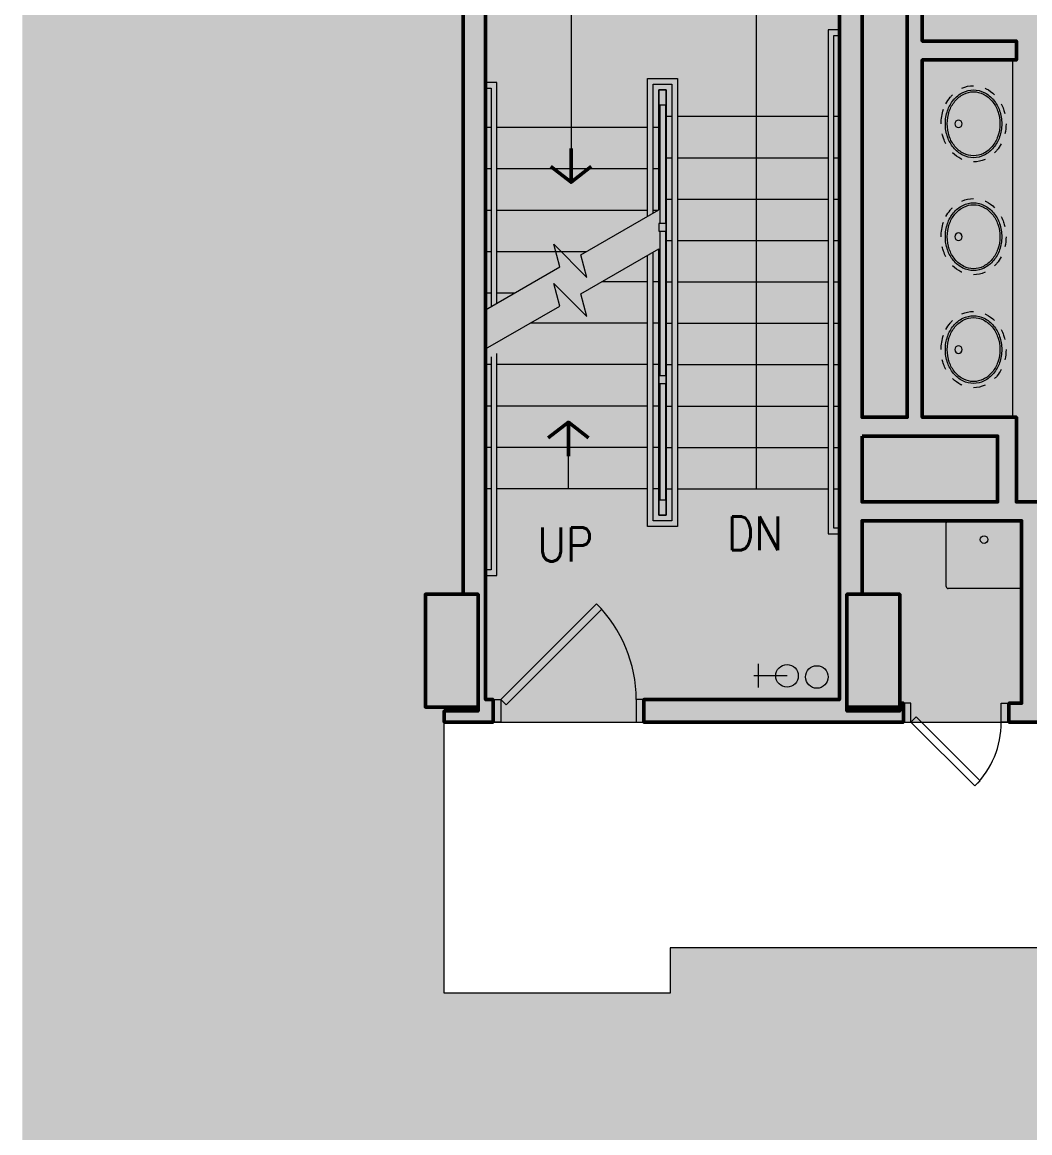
# Model space of a CAD drawing. Header units: inches. Extents: x 416 to 2283, y -56 to 1824.
# Drawn here: x 415.8 to 683.4, y 484.8 to 780 of the extents above; entities that cross this region are included whole.
import ezdxf

# ---------------------------------------------------------------- set-up
doc = ezdxf.new("R2010")
doc.units = ezdxf.units.IN
doc.header["$MEASUREMENT"] = 0
for name, color, linetype, lineweight in [('A-DETL-GENF', 92, 'Continuous', 9), ('A-DETL-THIN', 151, 'Continuous', 9), ('Orbis - Background_dwg', 8, 'Continuous', 9), ('Orbis_AR$0$A-Wall-Exst', 7, 'Continuous', 9), ('Orbis_AR$0$TI_Grid_E957150$0$S-11-COLS-CONC', 50, 'Continuous', 50), ('Orbis_AR$0$TI_Grid_E957150$0$S-14-COLS-CONC', 50, 'Continuous', 50), ('Orbis_AR$0$TI_Grid_E957150$0$S-P1-COLS-CONC', 50, 'Continuous', 50), ('Orbis_AR$0$TI_Grid_E957150$0$S-P4-COLS-CONC', 50, 'Continuous', 50), ('Orbis_BB$0$A-Door-Exst', 7, 'Continuous', 9), ('Orbis_BB$0$A-Wall-Exst', 7, 'Continuous', 9), ('Orbis_BB$0$TI_ARCH-02_E957150$0$A-Anno-Note', 10, 'Continuous', 20), ('Orbis_BB$0$TI_ARCH-02_E957150$0$A-Anno-Symb', 7, 'Continuous', 9), ('Orbis_BB$0$TI_ARCH-02_E957150$0$A-Flor-Case', 250, 'Continuous', 13), ('Orbis_BB$0$TI_ARCH-02_E957150$0$A-Flor-Fixt', 250, 'Continuous', 13), ('Orbis_BB$0$TI_ARCH-02_E957150$0$A-Flor-Hral', 250, 'Continuous', 13), ('Orbis_BB$0$TI_ARCH-02_E957150$0$A-Flor-Strs', 250, 'Continuous', 13), ('Orbis_BB$0$TI_ARCH-02_E957150$0$A-Sprinkler_Riser', 7, 'Continuous', 9), ('Orbis_BB$0$TI_Grid_E957150$0$S-02-COLS-CONC', 50, 'Continuous', 50), ('Orbis_BB$0$TI_Grid_E957150$0$S-04-COLS-CONC', 50, 'Continuous', 50), ('Orbis_BB$0$TI_Grid_E957150$0$S-05-COLS-CONC', 50, 'Continuous', 50), ('Orbis_BB$0$TI_Grid_E957150$0$S-06-COLS-CONC', 50, 'Continuous', 50), ('Orbis_BB$0$TI_Grid_E957150$0$S-07-COLS-CONC', 50, 'Continuous', 50), ('Orbis_BB$0$TI_Grid_E957150$0$S-08-COLS-CONC', 50, 'Continuous', 50), ('Orbis_BB$0$TI_Grid_E957150$0$S-09-COLS-CONC', 50, 'Continuous', 50), ('Orbis_BB$0$TI_Grid_E957150$0$S-11-COLS-CONC', 50, 'Continuous', 50), ('Orbis_BB$0$TI_Grid_E957150$0$S-12-COLS-CONC', 50, 'Continuous', 50), ('Orbis_BB$0$TI_Grid_E957150$0$S-12-COLS-CONC-PATT', 10, 'Continuous', 20), ('Orbis_BB$0$TI_Grid_E957150$0$S-13-COLS-CONC', 50, 'Continuous', 50), ('Orbis_BB$0$TI_Grid_E957150$0$S-14-COLS-CONC', 50, 'Continuous', 50), ('Orbis_BB$0$TI_Grid_E957150$0$S-14-COLS-CONC-PATT', 10, 'Continuous', 20), ('Orbis_BB$0$TI_Grid_E957150$0$S-P1-COLS-CONC', 50, 'Continuous', 50), ('Orbis_BB$0$TI_Grid_E957150$0$S-P4-COLS-CONC', 50, 'Continuous', 50)]:
    doc.layers.add(name, color=color, linetype=linetype, lineweight=lineweight)
doc.styles.add('romans', font='romans__.ttf', dxfattribs={"width": 0.9, "height": 9})

# ---------------------------------------------------------------- blocks, each defined once
blk = doc.blocks.new('Orbis - Background_dwg__U19-7347699-Level XX  POWER _ SIGNAL')
at = {"layer": 'Orbis_BB$0$TI_Grid_E957150$0$S-13-COLS-CONC', "flags": 128}
blk.add_lwpolyline([(11245.16, 1433.91), (11245.16, 1403.91), (11231.16, 1403.91), (11231.16, 1433.91)], close=True, dxfattribs=at)
blk = doc.blocks.new('Orbis - Background_dwg__U43-7347723-Level XX  POWER _ SIGNAL')
at = {"layer": 'Orbis_BB$0$TI_Grid_E957150$0$S-12-COLS-CONC-PATT', "lineweight": 50}
blk.add_hatch(color=50, dxfattribs=at).paths.add_polyline_path([(11357.16, 1403.91), (11357.16, 1433.91), (11343.16, 1433.91), (11343.16, 1403.91), (11346.52, 1403.91)], flags=0)
at = {"layer": 'Orbis_BB$0$TI_Grid_E957150$0$S-12-COLS-CONC', "flags": 128}
blk.add_lwpolyline([(11357.16, 1433.91), (11357.16, 1403.91), (11343.16, 1403.91), (11343.16, 1433.91)], close=True, dxfattribs=at)
blk = doc.blocks.new('Orbis - Background_dwg__U44-7347724-Level XX  POWER _ SIGNAL')
at = {"layer": 'Orbis_BB$0$TI_Grid_E957150$0$S-12-COLS-CONC', "flags": 128}
blk.add_lwpolyline([(11245.16, 1433.91), (11245.16, 1403.91), (11231.16, 1403.91), (11231.16, 1433.91)], close=True, dxfattribs=at)
blk = doc.blocks.new('Orbis - Background_dwg_Orbis_BB$0$TI_ARCH-02_E957150$0$I_PLUMB_SINK_WORK_P-7347756-Level XX  POWER _ SIGNAL')
at = {"layer": 'Orbis_BB$0$TI_ARCH-02_E957150$0$A-Flor-Fixt'}
for p, q in [((0, -9.5), (0, 9.5)), ((0.5, 10), (17.5, 10)), ((18, 9.5), (18, -9.5)), ((17.5, -10), (0.5, -10))]:
    blk.add_line(p, q, dxfattribs=at)
blk.add_circle((5, 0.03), 1, dxfattribs=at)
for centre, start, end in [((0.5, 9.5), 90, 180), ((17.5, 9.5), 360, 90), ((0.5, -9.5), 180, 270), ((17.5, -9.5), 270, 0)]:
    blk.add_arc(centre, 0.5, start, end, dxfattribs=at)
blk = doc.blocks.new('Orbis - Background_dwg_Orbis_BB$0$TI_ARCH-02_E957150$0$I_PLUMB_LAV_COUNTER 7_P-7347759-Level XX  POWER _ SIGNAL')
at = {"layer": 'Orbis_BB$0$TI_ARCH-02_E957150$0$A-Flor-Fixt'}
blk.add_circle((4.62, 0), 1, dxfattribs=at)
for centre, radius, start, end in [((9.28, 1.39), 8.89, 116.7012, 134.737), ((8.62, 2.7), 7.43, 114.4424, 116.7012), ((8.62, 2.7), 6.3, 90, 116.7012), ((8.62, 2.7), 7.43, 65.5576, 90), ((8.62, 2.7), 6.3, 63.2988, 90), ((10.31, 0.55), 9.09, 140.5275, 161.1646), ((10.31, 0.55), 8.59, 140.5275, 161.1646), ((9.28, 1.39), 7.76, 116.7012, 140.5275), ((9.28, 1.39), 7.26, 116.7012, 140.5275), ((8.62, 2.7), 5.8, 90, 116.7012), ((8.62, 2.7), 5.8, 63.2988, 90), ((7.97, 1.39), 7.26, 39.4725, 63.2988), ((7.97, 1.39), 7.76, 39.4725, 63.2988), ((6.94, 0.55), 8.59, 18.8354, 39.4725), ((6.94, 0.55), 9.09, 18.8354, 39.4725), ((7.97, 1.39), 8.89, 39.4725, 45.263), ((6.94, 0.55), 10.21, 27.9362, 39.4725), ((11.92, 0), 11.92, 161.1646, 166.8979), ((10.31, 0.55), 10.21, 152.0638, 161.1646), ((11.92, 0), 10.79, 161.1646, 180), ((11.92, 0), 10.29, 161.1646, 180), ((5.33, 0), 10.29, 360, 18.8354), ((5.33, 0), 10.79, 360, 18.8354), ((11.92, 0), 11.92, 180, 198.8354), ((11.92, 0), 10.79, 180, 198.8354), ((11.92, 0), 10.29, 180, 198.8354), ((5.33, 0), 10.29, 341.1646, 360), ((5.33, 0), 10.79, 341.1646, 360), ((5.33, 0), 11.92, 360, 13.1021), ((5.33, 0), 11.92, 341.1646, 346.8979), ((10.31, -0.55), 10.21, 207.9362, 219.4725), ((10.31, -0.55), 9.09, 198.8354, 219.4725), ((10.31, -0.55), 8.59, 198.8354, 219.4725), ((6.94, -0.55), 8.59, 320.5275, 341.1646), ((6.94, -0.55), 9.09, 320.5275, 341.1646), ((6.94, -0.55), 10.21, 332.0638, 341.1646), ((9.28, -1.39), 8.89, 219.4725, 225.263), ((9.28, -1.39), 7.76, 219.4725, 243.2988), ((9.28, -1.39), 7.26, 219.4725, 243.2988), ((8.62, -2.7), 6.3, 243.2988, 270), ((8.62, -2.7), 5.8, 243.2988, 270), ((8.62, -2.7), 5.8, 270, 296.7012), ((8.62, -2.7), 6.3, 270, 296.7012), ((7.97, -1.39), 7.26, 296.7012, 320.5275), ((7.97, -1.39), 7.76, 296.7012, 320.5275), ((7.97, -1.39), 8.89, 296.7012, 314.737), ((8.62, -2.7), 7.43, 245.5576, 270), ((8.62, -2.7), 7.43, 294.4424, 296.7012)]:
    blk.add_arc(centre, radius, start, end, dxfattribs=at)
blk = doc.blocks.new('Orbis - Background_dwg_Orbis_BB-7347761-Level XX  POWER _ SIGNAL')
at = {"layer": 'Orbis_BB$0$A-Wall-Exst'}
h = blk.add_hatch(color=256, dxfattribs=at)
h.paths.add_polyline_path([(11680.21, 1399.92), (11761.16, 1399.92), (11761.16, 1428.92), (11764.16, 1428.92), (11764.16, 1443.92), (11749.16, 1443.92), (11749.16, 1400.91), (11719.16, 1400.91), (11719.16, 1402.92), (11681.16, 1402.92), (11681.16, 1400.91), (11651.16, 1400.91), (11651.16, 1724.92), (11749.16, 1724.92), (11749.16, 1697.92), (11761.16, 1697.92), (11761.16, 1721.92), (11764.16, 1721.92), (11764.16, 1733.92), (11761.16, 1733.92), (11761.16, 1758.16), (11528.66, 1758.16), (11528.66, 1755.66), (11523.66, 1755.66), (11523.66, 1758.16), (11388.66, 1758.16), (11388.66, 1692.66), (11352.66, 1692.66), (11352.66, 1651.17), (11239.91, 1651.17), (11239.91, 1643.91), (11245.16, 1643.91), (11245.16, 1645.92), (11343.16, 1645.92), (11343.16, 1643.91), (11348.16, 1643.91), (11348.16, 1646.17), (11359.16, 1646.16), (11359.16, 1480.92), (11347.16, 1480.92), (11347.16, 1613.91), (11343.16, 1613.92), (11343.16, 1618.92), (11245.16, 1618.92), (11245.16, 1613.91), (11241.16, 1613.91), (11241.16, 1433.91), (11245.16, 1433.91), (11245.16, 1402.92), (11236.16, 1402.92), (11236.16, 1399.92), (11249.16, 1399.92), (11249.16, 1405.92), (11247.16, 1405.92), (11247.16, 1613.92), (11341.16, 1613.91), (11341.16, 1405.92), (11289.16, 1405.92), (11289.16, 1399.92), (11358.16, 1399.92), (11358.16, 1404.92), (11357.16, 1404.92), (11357.16, 1402.92), (11343.16, 1402.92), (11343.16, 1433.91), (11347.16, 1433.91), (11347.16, 1453.42), (11389.54, 1453.42), (11389.54, 1404.92), (11386.16, 1404.92), (11386.16, 1399.92), (11398.54, 1399.92), (11398.54, 1404.92), (11394.54, 1404.92), (11394.54, 1453.42), (11419.54, 1453.42), (11419.54, 1458.42), (11388.16, 1458.42), (11388.16, 1480.92), (11363.16, 1480.92), (11363.16, 1575.92), (11388.16, 1575.92), (11388.16, 1580.92), (11363.16, 1580.92), (11363.16, 1646.16), (11502.91, 1646.16), (11502.91, 1517.16), (11440.91, 1517.16), (11440.91, 1512.16), (11468.54, 1512.16), (11468.54, 1404.92), (11438.54, 1404.92), (11438.54, 1399.92), (11503.54, 1399.92), (11503.54, 1404.92), (11473.54, 1404.92), (11473.54, 1512.16), (11516.91, 1512.16), (11516.91, 1651.16), (11454.91, 1651.16), (11454.91, 1753.16), (11627.66, 1753.16), (11627.66, 1651.16), (11565.66, 1651.16), (11565.66, 1646.16), (11599.91, 1646.16), (11599.91, 1551.16), (11570.41, 1551.16), (11570.41, 1458.42), (11522.54, 1458.42), (11522.54, 1453.42), (11547.54, 1453.42), (11547.54, 1404.92), (11543.54, 1404.92), (11543.54, 1399.92), (11552.54, 1399.92), (11552.54, 1418.42), (11596.54, 1418.42), (11596.54, 1399.92), (11603.91, 1399.92), (11603.91, 1404.92), (11601.54, 1404.92), (11601.54, 1429.92), (11552.54, 1429.92), (11552.54, 1453.42), (11575.41, 1453.42), (11575.41, 1546.16), (11645.91, 1546.16), (11645.91, 1404.92), (11643.91, 1404.92), (11643.91, 1399.92), (11652.46, 1399.92)], flags=0)
h.paths.add_polyline_path([(11681.16, 1411.66), (11719.16, 1411.66), (11719.16, 1416.91), (11681.16, 1416.91)], flags=0)
h.paths.add_polyline_path([(11554.02, 1422.42), (11552.54, 1422.42), (11552.54, 1425.92), (11596.54, 1425.92), (11596.54, 1422.42), (11568.98, 1422.42)], flags=0)
h.paths.add_polyline_path([(11347.84, 1458.42), (11347.16, 1458.42), (11347.16, 1475.92), (11383.16, 1475.92), (11383.16, 1458.42), (11358.21, 1458.42)], flags=0)
h.paths.add_polyline_path([(11749.16, 1489.92), (11761.16, 1489.92), (11761.16, 1511.92), (11764.16, 1511.92), (11764.16, 1523.92), (11761.16, 1523.92), (11761.16, 1532.92), (11764.16, 1532.92), (11764.16, 1547.92), (11749.16, 1547.92)], flags=0)
h.paths.add_polyline_path([(11507.91, 1517.16), (11507.91, 1646.16), (11511.91, 1646.16), (11511.91, 1517.16)], flags=0)
h.paths.add_polyline_path([(11606.66, 1551.16), (11604.91, 1551.16), (11604.91, 1646.16), (11606.66, 1646.16), (11606.66, 1551.41)], flags=0)
h.paths.add_polyline_path([(11611.91, 1551.41), (11611.91, 1645.91), (11645.91, 1645.91), (11645.91, 1551.41)], flags=0)
h.paths.add_polyline_path([(11754.41, 1593.92), (11761.16, 1593.92), (11761.16, 1615.92), (11764.16, 1615.92), (11764.16, 1627.92), (11761.16, 1627.92), (11761.16, 1636.92), (11764.16, 1636.92), (11764.16, 1651.92), (11749.16, 1651.92), (11749.16, 1593.92)], flags=0)
h.paths.add_polyline_path([(11441.91, 1651.16), (11441.91, 1753.16), (11450.91, 1753.16), (11450.91, 1651.16), (11443.53, 1651.16)], flags=0)
h.paths.add_polyline_path([(11642.43, 1651.16), (11631.66, 1651.16), (11631.66, 1755.16), (11651.16, 1755.16), (11651.16, 1756.91), (11681.16, 1756.91), (11681.16, 1755.16), (11719.16, 1755.16), (11719.16, 1756.91), (11749.16, 1756.91), (11749.16, 1730.17), (11645.91, 1730.17), (11645.91, 1651.16)], flags=0)
h.paths.add_polyline_path([(11357.91, 1651.41), (11357.91, 1687.41), (11381.91, 1687.41), (11381.91, 1651.41), (11359.16, 1651.41)], flags=0)
h.paths.add_polyline_path([(11388.66, 1651.41), (11387.16, 1651.41), (11387.16, 1687.41), (11388.66, 1687.41), (11388.66, 1651.74)], flags=0)
h.paths.add_polyline_path([(11393.91, 1651.41), (11393.91, 1752.91), (11436.66, 1752.91), (11436.66, 1651.41), (11402.13, 1651.41)], flags=0)
at = {"layer": 'Orbis_BB$0$TI_Grid_E957150$0$S-14-COLS-CONC-PATT', "lineweight": 9}
blk.add_hatch(color=7, dxfattribs=at).paths.add_polyline_path([(11235.28, 1403.91), (11245.16, 1403.91), (11245.16, 1433.91), (11231.16, 1433.91), (11231.16, 1403.91), (11234.1, 1403.91)], flags=0)
at = {"layer": 'Orbis_AR$0$TI_Grid_E957150$0$S-11-COLS-CONC'}
for p, q in [((11269.85, 1543.4), (11269.85, 1552.4)), ((11269.16, 1479.6), (11269.16, 1470.6))]:
    blk.add_line(p, q, dxfattribs=at)
at = {"layer": 'Orbis_AR$0$TI_Grid_E957150$0$S-11-COLS-CONC', "flags": 128}
for points in [[(11264.49, 1547.57), (11269.85, 1543.4), (11275.21, 1547.57)], [(11263.8, 1475.43), (11269.16, 1479.6), (11274.52, 1475.43)]]:
    blk.add_lwpolyline(points, dxfattribs=at)
at = {"layer": 'Orbis_BB$0$A-Door-Exst', "color": 250, "lineweight": 13, "flags": 128}
for points in [[(11251.16, 1405.92), (11252.58, 1404.5), (11278.03, 1429.96), (11276.62, 1431.37)], [(11251.16, 1399.92), (11249.16, 1399.92), (11249.16, 1405.92), (11251.16, 1405.92)], [(11287.16, 1399.92), (11289.16, 1399.92), (11289.16, 1405.92), (11287.16, 1405.92)], [(11360.16, 1404.92), (11358.16, 1404.92), (11358.16, 1399.92), (11360.16, 1399.92)], [(11384.16, 1404.92), (11386.16, 1404.92), (11386.16, 1399.92), (11384.16, 1399.92)], [(11360.16, 1399.92), (11361.58, 1401.33), (11378.55, 1384.36), (11377.13, 1382.95)]]:
    blk.add_lwpolyline(points, close=True, dxfattribs=at)
at = {"layer": 'Orbis_BB$0$A-Door-Exst', "color": 250, "lineweight": 13}
for centre, radius, start, end in [((11251.16, 1405.92), 36, 0, 45), ((11360.16, 1399.92), 24, 315, 360)]:
    blk.add_arc(centre, radius, start, end, dxfattribs=at)
at = {"layer": 'Orbis_BB$0$A-Wall-Exst', "color": 50, "lineweight": 50, "flags": 128}
for points in [[(11343.16, 1651.17), (11239.91, 1651.17), (11239.91, 1643.91), (11245.16, 1643.91), (11245.16, 1645.92), (11343.16, 1645.92), (11343.16, 1643.91), (11348.16, 1643.91), (11348.16, 1645.92), (11348.16, 1646.17), (11359.16, 1646.17), (11359.16, 1575.92), (11359.16, 1480.92), (11347.16, 1480.92), (11347.16, 1613.91), (11343.16, 1613.91), (11343.16, 1615.58), (11343.16, 1618.92), (11245.16, 1618.92)], [(11241.16, 1613.91), (11241.16, 1433.91), (11245.16, 1433.91), (11245.16, 1402.92), (11236.16, 1402.92), (11236.16, 1399.92), (11247.16, 1399.92), (11249.16, 1399.92), (11249.16, 1405.92), (11247.16, 1405.92), (11247.16, 1433.91), (11247.16, 1613.92)], [(11341.16, 1613.92), (11341.16, 1433.91), (11341.16, 1405.92), (11289.16, 1405.92), (11289.16, 1399.92), (11341.16, 1399.92), (11357.16, 1399.92), (11358.16, 1399.92), (11358.16, 1404.92), (11357.16, 1404.92), (11357.16, 1402.92), (11343.16, 1402.92), (11343.16, 1433.91), (11347.16, 1433.91), (11347.16, 1453.42), (11389.54, 1453.42), (11389.54, 1404.92), (11386.16, 1404.92), (11386.16, 1399.92), (11389.54, 1399.92), (11398.54, 1399.92)], [(11419.54, 1458.42), (11388.16, 1458.42), (11388.16, 1480.92), (11363.16, 1480.92), (11363.16, 1575.92), (11388.16, 1575.92), (11388.16, 1580.92), (11363.16, 1580.92), (11363.16, 1646.16), (11381.91, 1646.16), (11388.66, 1646.16), (11441.91, 1646.16)]]:
    blk.add_lwpolyline(points, dxfattribs=at)
blk.add_lwpolyline([(11347.16, 1475.92), (11363.16, 1475.92), (11383.16, 1475.92), (11383.16, 1458.42), (11347.16, 1458.42)], close=True, dxfattribs=at)
at = {"layer": 'Orbis_BB$0$TI_ARCH-02_E957150$0$A-Anno-Note'}
blk.add_line((11269.16, 1461.92), (11269.16, 1475.1), dxfattribs=at)
at = {"layer": 'Orbis_BB$0$TI_ARCH-02_E957150$0$A-Anno-Note', "flags": 128}
blk.add_lwpolyline([(11319.16, 1461.92), (11319.16, 1590.63), (11269.85, 1590.63), (11269.85, 1550.9)], dxfattribs=at)
at = {"layer": 'Orbis_BB$0$TI_ARCH-02_E957150$0$A-Anno-Symb', "flags": 128}
for points in [[(11247.16, 1509.52), (11266.87, 1520.9), (11265.26, 1526.9), (11274.04, 1518.11), (11272.44, 1524.11), (11293.16, 1536.08)], [(11247.16, 1499.11), (11266.87, 1510.49), (11265.26, 1516.48), (11274.04, 1507.7), (11272.44, 1513.7), (11293.16, 1525.67)]]:
    blk.add_lwpolyline(points, dxfattribs=at)
at = {"layer": 'Orbis_BB$0$TI_ARCH-02_E957150$0$A-Flor-Case'}
blk.add_line((11387.16, 1575.92), (11387.16, 1480.92), dxfattribs=at)
at = {"layer": 'Orbis_BB$0$TI_ARCH-02_E957150$0$A-Flor-Hral'}
for p, q in [((11293.41, 1563.92), (11293.41, 1532.42)), ((11294.91, 1563.92), (11294.91, 1532.42)), ((11293.41, 1530.42), (11293.41, 1491.92)), ((11294.91, 1530.42), (11294.91, 1491.92)), ((11293.41, 1489.92), (11293.41, 1458.92)), ((11294.91, 1489.92), (11294.91, 1458.92))]:
    blk.add_line(p, q, dxfattribs=at)
at = {"layer": 'Orbis_BB$0$TI_ARCH-02_E957150$0$A-Flor-Hral', "flags": 128}
for points in [[(11341.16, 1583.92), (11338.16, 1583.92), (11338.16, 1449.92), (11341.16, 1449.92)], [(11341.16, 1451.42), (11339.66, 1451.42), (11339.66, 1582.42), (11341.16, 1582.42)], [(11290.16, 1534.35), (11290.16, 1570.92), (11298.16, 1570.92), (11298.16, 1451.92), (11290.16, 1451.92), (11290.16, 1523.93)], [(11250.16, 1511.25), (11250.16, 1569.92), (11247.16, 1569.92)], [(11247.16, 1568.42), (11248.66, 1568.42), (11248.66, 1510.39)], [(11291.66, 1535.21), (11291.66, 1569.42), (11296.66, 1569.42), (11296.66, 1453.42), (11291.66, 1453.42), (11291.66, 1524.8)], [(11247.16, 1438.92), (11250.16, 1438.92), (11250.16, 1497.84)], [(11248.66, 1496.97), (11248.66, 1440.42), (11247.16, 1440.42)]]:
    blk.add_lwpolyline(points, dxfattribs=at)
for points in [[(11293.16, 1563.92), (11295.16, 1563.92), (11295.16, 1567.92), (11293.16, 1567.92)], [(11293.16, 1530.42), (11295.16, 1530.42), (11295.16, 1532.42), (11293.16, 1532.42)], [(11293.16, 1489.92), (11295.16, 1489.92), (11295.16, 1491.92), (11293.16, 1491.92)], [(11293.16, 1454.92), (11295.16, 1454.92), (11295.16, 1458.92), (11293.16, 1458.92)]]:
    blk.add_lwpolyline(points, close=True, dxfattribs=at)
at = {"layer": 'Orbis_BB$0$TI_ARCH-02_E957150$0$A-Flor-Strs'}
for p, q in [((11295.16, 1560.92), (11296.66, 1560.92)), ((11298.16, 1560.92), (11338.16, 1560.92)), ((11339.66, 1560.92), (11341.16, 1560.92)), ((11248.66, 1557.92), (11247.16, 1557.92)), ((11290.16, 1557.92), (11250.16, 1557.92)), ((11293.16, 1557.92), (11291.66, 1557.92)), ((11295.16, 1549.92), (11296.66, 1549.92)), ((11298.16, 1549.92), (11338.16, 1549.92)), ((11339.66, 1549.92), (11341.16, 1549.92)), ((11248.66, 1546.92), (11247.16, 1546.92)), ((11290.16, 1546.92), (11250.16, 1546.92)), ((11293.16, 1546.92), (11291.66, 1546.92)), ((11295.16, 1538.92), (11296.66, 1538.92)), ((11298.16, 1538.92), (11338.16, 1538.92)), ((11339.66, 1538.92), (11341.16, 1538.92)), ((11248.66, 1535.92), (11247.16, 1535.92)), ((11290.16, 1535.92), (11250.16, 1535.92)), ((11292.88, 1535.92), (11291.66, 1535.92)), ((11295.16, 1527.92), (11296.66, 1527.92)), ((11298.16, 1527.92), (11338.16, 1527.92)), ((11339.66, 1527.92), (11341.16, 1527.92)), ((11248.66, 1524.92), (11247.16, 1524.92)), ((11273.83, 1524.92), (11250.16, 1524.92)), ((11290.16, 1516.92), (11278.01, 1516.92)), ((11293.16, 1516.92), (11291.66, 1516.92)), ((11295.16, 1516.92), (11296.66, 1516.92)), ((11298.16, 1516.92), (11338.16, 1516.92)), ((11339.66, 1516.92), (11341.16, 1516.92)), ((11248.66, 1513.92), (11247.16, 1513.92)), ((11254.78, 1513.92), (11250.16, 1513.92)), ((11290.16, 1505.92), (11258.95, 1505.92)), ((11293.16, 1505.92), (11291.66, 1505.92)), ((11295.16, 1505.92), (11296.66, 1505.92)), ((11298.16, 1505.92), (11338.16, 1505.92)), ((11339.66, 1505.92), (11341.16, 1505.92)), ((11248.66, 1494.92), (11247.16, 1494.92)), ((11290.16, 1494.92), (11250.16, 1494.92)), ((11293.16, 1494.92), (11291.66, 1494.92)), ((11295.16, 1494.92), (11296.66, 1494.92)), ((11298.16, 1494.92), (11338.16, 1494.92)), ((11339.66, 1494.92), (11341.16, 1494.92)), ((11248.66, 1483.92), (11247.16, 1483.92)), ((11290.16, 1483.92), (11250.16, 1483.92)), ((11293.16, 1483.92), (11291.66, 1483.92)), ((11295.16, 1483.92), (11296.66, 1483.92)), ((11298.16, 1483.92), (11338.16, 1483.92)), ((11339.66, 1483.92), (11341.16, 1483.92)), ((11248.66, 1472.92), (11247.16, 1472.92)), ((11290.16, 1472.92), (11250.16, 1472.92)), ((11293.16, 1472.92), (11291.66, 1472.92)), ((11295.16, 1472.92), (11296.66, 1472.92)), ((11298.16, 1472.92), (11338.16, 1472.92)), ((11339.66, 1472.92), (11341.16, 1472.92)), ((11248.66, 1461.92), (11247.16, 1461.92)), ((11290.16, 1461.92), (11250.16, 1461.92)), ((11293.16, 1461.92), (11291.66, 1461.92)), ((11295.16, 1461.92), (11296.66, 1461.92)), ((11298.16, 1461.92), (11338.16, 1461.92)), ((11339.66, 1461.92), (11341.16, 1461.92))]:
    blk.add_line(p, q, dxfattribs=at)
at = {"layer": 'Orbis_BB$0$TI_ARCH-02_E957150$0$A-Flor-Strs', "flags": 128}
blk.add_lwpolyline([(11293.16, 1536.08), (11293.16, 1567.92), (11295.16, 1567.92), (11295.16, 1454.92), (11293.16, 1454.92), (11293.16, 1525.67)], dxfattribs=at)
at = {"layer": 'Orbis_BB$0$TI_ARCH-02_E957150$0$A-Sprinkler_Riser'}
for p, q in [((11319.65, 1409.08), (11319.65, 1415.4)), ((11327.23, 1412.24), (11318.38, 1412.24))]:
    blk.add_line(p, q, dxfattribs=at)
for centre in [(11327.23, 1412.24), (11335.16, 1411.92)]:
    blk.add_circle(centre, 3, dxfattribs=at)
at = {"layer": 'Orbis_BB$0$TI_Grid_E957150$0$S-02-COLS-CONC', "flags": 128}
for points in [[(11231.16, 1433.91), (11231.16, 1403.91), (11245.16, 1403.91), (11245.16, 1433.91)], [(11343.16, 1433.91), (11343.16, 1403.91), (11357.16, 1403.91), (11357.16, 1433.91)]]:
    blk.add_lwpolyline(points, close=True, dxfattribs=at)
at = {"layer": 'Orbis_BB$0$TI_Grid_E957150$0$S-04-COLS-CONC', "flags": 128}
for points in [[(11231.16, 1433.91), (11231.16, 1403.91), (11245.16, 1403.91), (11245.16, 1433.91)], [(11343.16, 1433.91), (11343.16, 1403.91), (11357.16, 1403.91), (11357.16, 1433.91)]]:
    blk.add_lwpolyline(points, close=True, dxfattribs=at)
at = {"layer": 'Orbis_BB$0$TI_Grid_E957150$0$S-05-COLS-CONC', "flags": 128}
for points in [[(11231.16, 1433.91), (11231.16, 1403.91), (11245.16, 1403.91), (11245.16, 1433.91)], [(11343.16, 1433.91), (11343.16, 1403.91), (11357.16, 1403.91), (11357.16, 1433.91)]]:
    blk.add_lwpolyline(points, close=True, dxfattribs=at)
at = {"layer": 'Orbis_BB$0$TI_Grid_E957150$0$S-06-COLS-CONC', "flags": 128}
for points in [[(11245.16, 1433.91), (11245.16, 1403.91), (11231.16, 1403.91), (11231.16, 1433.91)], [(11357.16, 1433.91), (11357.16, 1403.91), (11343.16, 1403.91), (11343.16, 1433.91)]]:
    blk.add_lwpolyline(points, close=True, dxfattribs=at)
at = {"layer": 'Orbis_BB$0$TI_Grid_E957150$0$S-07-COLS-CONC', "flags": 128}
for points in [[(11231.16, 1433.91), (11231.16, 1403.91), (11245.16, 1403.91), (11245.16, 1433.91)], [(11343.16, 1433.91), (11343.16, 1403.91), (11357.16, 1403.91), (11357.16, 1433.91)]]:
    blk.add_lwpolyline(points, close=True, dxfattribs=at)
at = {"layer": 'Orbis_BB$0$TI_Grid_E957150$0$S-08-COLS-CONC', "flags": 128}
for points in [[(11245.16, 1433.91), (11245.16, 1403.91), (11231.16, 1403.91), (11231.16, 1433.91)], [(11357.16, 1433.91), (11357.16, 1403.91), (11343.16, 1403.91), (11343.16, 1433.91)]]:
    blk.add_lwpolyline(points, close=True, dxfattribs=at)
at = {"layer": 'Orbis_BB$0$TI_Grid_E957150$0$S-09-COLS-CONC', "flags": 128}
for points in [[(11231.16, 1433.91), (11231.16, 1403.91), (11245.16, 1403.91), (11245.16, 1433.91)], [(11343.16, 1433.91), (11343.16, 1403.91), (11357.16, 1403.91), (11357.16, 1433.91)]]:
    blk.add_lwpolyline(points, close=True, dxfattribs=at)
at = {"layer": 'Orbis_BB$0$TI_Grid_E957150$0$S-11-COLS-CONC', "flags": 128}
for points in [[(11245.16, 1433.91), (11245.16, 1403.91), (11231.16, 1403.91), (11231.16, 1433.91)], [(11357.16, 1433.91), (11357.16, 1403.91), (11343.16, 1403.91), (11343.16, 1433.91)]]:
    blk.add_lwpolyline(points, close=True, dxfattribs=at)
at = {"layer": 'Orbis_BB$0$TI_Grid_E957150$0$S-14-COLS-CONC', "flags": 128}
blk.add_lwpolyline([(11231.16, 1433.91), (11231.16, 1403.91), (11245.16, 1403.91), (11245.16, 1433.91)], close=True, dxfattribs=at)
at = {"layer": 'Orbis_BB$0$TI_Grid_E957150$0$S-P1-COLS-CONC', "flags": 128}
for points in [[(11231.16, 1433.91), (11231.16, 1403.91), (11245.16, 1403.91), (11245.16, 1433.91)], [(11343.16, 1433.91), (11343.16, 1403.91), (11357.16, 1403.91), (11357.16, 1433.91)]]:
    blk.add_lwpolyline(points, close=True, dxfattribs=at)
at = {"layer": 'Orbis_BB$0$TI_Grid_E957150$0$S-P4-COLS-CONC', "flags": 128}
for points in [[(11231.16, 1433.91), (11231.16, 1403.91), (11245.16, 1403.91), (11245.16, 1433.91)], [(11343.16, 1433.91), (11343.16, 1403.91), (11357.16, 1403.91), (11357.16, 1433.91)]]:
    blk.add_lwpolyline(points, close=True, dxfattribs=at)
at = {"extrusion": (0, 0, -1), "zscale": -1, "rotation": 180}
for p in [(-11368.16, 1558.92), (-11368.16, 1528.92), (-11368.16, 1498.92)]:
    blk.add_blockref('Orbis - Background_dwg_Orbis_BB$0$TI_ARCH-02_E957150$0$I_PLUMB_LAV_COUNTER 7_P-7347759-Level XX  POWER _ SIGNAL', p, dxfattribs=at)
at = {"rotation": 270}
blk.add_blockref('Orbis - Background_dwg_Orbis_BB$0$TI_ARCH-02_E957150$0$I_PLUMB_SINK_WORK_P-7347756-Level XX  POWER _ SIGNAL', (11379.54, 1453.42), dxfattribs=at)
for name in ['Orbis - Background_dwg__U19-7347699-Level XX  POWER _ SIGNAL', 'Orbis - Background_dwg__U44-7347724-Level XX  POWER _ SIGNAL', 'Orbis - Background_dwg__U43-7347723-Level XX  POWER _ SIGNAL']:
    blk.add_blockref(name, (0, 0))
at = {"layer": 'Orbis_BB$0$TI_ARCH-02_E957150$0$A-Anno-Note', "color": 7, "char_height": 9, "width": 19.7462, "attachment_point": 1, "line_spacing_factor": 0.983083, "style": 'romans'}
for s, insert in [('DN', (11311.26, 1454.6)), ('UP', (11260.88, 1451.6))]:
    blk.add_mtext(s, dxfattribs=dict(at, insert=insert))
blk = doc.blocks.new('Orbis - Background_dwg-7329766-Level XX  POWER _ SIGNAL')
at = {"layer": 'Orbis_AR$0$A-Wall-Exst'}
h = blk.add_hatch(color=256, dxfattribs=at)
h.paths.add_polyline_path([(570.87, 117.73), (570.87, 208.97), (565.87, 208.97), (565.87, 172.48), (555.37, 172.48), (555.37, 246.48), (556.37, 246.48), (556.37, 249.98), (551.87, 249.98), (551.87, 168.98), (565.87, 168.98), (565.87, 117.73)], flags=0)
h.paths.add_polyline_path([(570.87, 268.97), (570.87, 299.85), (527.87, 299.85), (527.87, 464.97), (530.87, 464.97), (530.87, 469.97), (527.87, 469.97), (527.87, 521.98), (498.87, 521.97), (498.87, 517.97), (522.87, 517.97), (522.87, 314.85), (478.07, 314.85), (478.07, 310.85), (522.87, 310.85), (522.87, 294.85), (565.87, 294.85), (565.87, 268.97), (567.77, 268.97)], flags=0)
h.paths.add_polyline_path([(592.87, 464.97), (592.87, 528.98), (1179.62, 528.98), (1179.62, 593.98), (1174.62, 593.98), (1174.62, 533.98), (587.87, 533.98), (587.87, 469.97), (570.87, 469.97), (570.87, 464.97), (587.87, 464.97)], flags=0)
h.paths.add_polyline_path([(526.99, 593.97), (527.87, 593.98), (527.87, 597.97), (519.37, 597.97), (519.37, 598.47), (522.87, 598.47), (522.87, 627.97), (532.87, 627.97), (532.87, 631.47), (519.37, 631.47), (519.37, 601.97), (415.76, 601.97), (415.76, 597.97), (498.87, 597.97), (498.87, 593.97), (522.87, 593.97)], flags=0)
at = {"layer": 'Orbis_AR$0$A-Wall-Exst', "color": 50, "lineweight": 50}
blk.add_line((527.87, 596.98), (527.87, 593.98), dxfattribs=at)
at = {"layer": 'Orbis_AR$0$TI_Grid_E957150$0$S-14-COLS-CONC'}
blk.add_line((522.87, 627.97), (522.87, 597.97), dxfattribs=at)
at = {"layer": 'Orbis_AR$0$TI_Grid_E957150$0$S-P1-COLS-CONC'}
blk.add_line((522.87, 627.97), (522.87, 597.97), dxfattribs=at)
at = {"layer": 'Orbis_AR$0$TI_Grid_E957150$0$S-P4-COLS-CONC'}
blk.add_line((522.87, 627.97), (522.87, 597.97), dxfattribs=at)
blk.add_blockref('Orbis - Background_dwg_Orbis_BB-7347761-Level XX  POWER _ SIGNAL', (-10708.29, -805.94))

msp = doc.modelspace()

# ---------------------------------------------------------------- hatches: boundary and pattern name
at = {"layer": 'A-DETL-GENF'}
h = msp.add_hatch(color=9, dxfattribs=at)
h.paths.add_polyline_path([(1806.16, -9.77), (2180.09, -9.77), (2180.09, 282.04), (2178.37, 282.04), (2178.37, 269.98), (2160.37, 269.98), (2160.37, 281.98), (2145.5, 281.98), (2145.5, 222.1), (2148.37, 222.1), (2148.37, 48.98), (1645.98, 48.98), (1645.98, 56.98), (1645.87, 56.98), (1645.87, 67.98), (1645.98, 67.98), (1645.98, 68.19), (1645.77, 68.21), (1643.24, 68.89), (1642.84, 69.08), (1642.63, 69.12), (1642.36, 69.3), (1640.87, 69.99), (1639.47, 70.98), (1636.37, 70.98), (1636.37, 74.07), (1635.38, 75.48), (1634.68, 76.98), (1634.51, 77.24), (1634.47, 77.43), (1634.27, 77.85), (1633.6, 80.38), (1633.38, 83.07), (1633.6, 85.59), (1634.27, 88.11), (1635.38, 90.48), (1636.37, 91.9), (1636.37, 94.98), (1639.44, 94.98), (1640.87, 95.97), (1643.24, 97.08), (1645.98, 97.86), (1645.98, 97.98), (1645.87, 97.98), (1645.87, 207.29), (1645.98, 207.29), (1645.98, 208.97), (1636.37, 208.97), (1636.37, 239.19), (1645.87, 239.19), (1645.87, 593.98), (1179.62, 593.98), (1179.62, 528.98), (592.87, 528.98), (592.87, 464.97), (570.87, 464.97), (570.87, 469.97), (587.87, 469.97), (587.87, 521.97), (527.87, 521.97), (527.87, 469.97), (530.87, 469.97), (530.87, 464.97), (527.87, 464.97), (527.87, 299.85), (570.87, 299.85), (570.87, 268.97), (580.37, 268.97), (580.37, 208.97), (570.87, 208.97), (570.87, 117.73), (565.87, 117.73), (565.87, 168.98), (551.87, 168.98), (551.87, 249.98), (556.37, 249.98), (556.37, 268.97), (565.87, 268.97), (565.87, 294.85), (522.87, 294.85), (522.87, 310.85), (478.07, 310.85), (478.07, 314.85), (522.87, 314.85), (522.87, 517.98), (498.87, 517.98), (498.87, 521.97), (527.87, 521.98), (527.87, 593.97), (498.87, 593.97), (498.87, 597.97), (415.76, 597.97), (415.76, -9.77), (1750.54, -9.77)], flags=0)
h.paths.add_polyline_path([(1439.37, 58.98), (1435.75, 59.1), (1357.37, 59.1), (1357.37, 54.98), (1402.37, 54.98), (1402.37, 58.98), (1435.75, 58.98)], flags=0)
h.paths.add_polyline_path([(1354.37, 47.98), (1350.37, 47.98), (1350.37, 122.98), (1361, 122.98), (1361, 62.73), (1439.37, 62.73), (1439.37, 51.98), (1409.37, 51.98), (1409.37, 47.98), (1357.37, 47.98)], flags=0)
h.paths.add_polyline_path([(1288.37, 67.98), (1288.3, 67.99), (1285.77, 68.21), (1283.24, 68.89), (1282.84, 69.08), (1282.63, 69.12), (1282.36, 69.3), (1280.87, 69.99), (1279.47, 70.98), (1276.37, 70.98), (1276.37, 74.07), (1275.38, 75.48), (1274.68, 76.98), (1274.51, 77.24), (1274.47, 77.43), (1274.27, 77.85), (1273.6, 80.38), (1273.38, 83.07), (1273.6, 85.59), (1274.27, 88.11), (1275.38, 90.48), (1276.37, 91.9), (1276.37, 94.98), (1279.44, 94.98), (1280.87, 95.97), (1283.24, 97.08), (1285.77, 97.76), (1288.46, 97.98), (1290.97, 97.76), (1293.5, 97.08), (1295.87, 95.97), (1297.3, 94.98), (1300.37, 94.98), (1300.37, 91.9), (1301.36, 90.48), (1302.47, 88.11), (1303.14, 85.59), (1303.37, 82.97), (1303.14, 80.38), (1302.47, 77.85), (1302.27, 77.43), (1302.23, 77.24), (1302.06, 76.98), (1301.36, 75.48), (1300.37, 74.07), (1300.37, 70.98), (1297.27, 70.98), (1295.87, 69.99), (1294.38, 69.3), (1294.11, 69.12), (1293.9, 69.08), (1293.5, 68.89), (1290.97, 68.21), (1288.41, 67.98)], flags=0)
h.paths.add_polyline_path([(568.37, 67.98), (568.3, 67.99), (565.77, 68.21), (563.24, 68.89), (562.84, 69.08), (562.63, 69.12), (562.36, 69.3), (560.87, 69.99), (559.47, 70.98), (556.37, 70.98), (556.37, 74.07), (555.38, 75.48), (554.68, 76.98), (554.51, 77.24), (554.47, 77.43), (554.27, 77.85), (553.6, 80.38), (553.38, 83.07), (553.6, 85.59), (554.27, 88.11), (555.38, 90.48), (556.37, 91.9), (556.37, 94.98), (559.44, 94.98), (560.87, 95.97), (563.24, 97.08), (565.77, 97.76), (568.46, 97.98), (570.97, 97.76), (573.5, 97.08), (575.87, 95.97), (577.3, 94.98), (580.37, 94.98), (580.37, 91.9), (581.36, 90.48), (582.47, 88.11), (583.14, 85.59), (583.37, 82.97), (583.14, 80.38), (582.47, 77.85), (582.27, 77.43), (582.23, 77.24), (582.06, 76.98), (581.36, 75.48), (580.37, 74.07), (580.37, 70.98), (577.27, 70.98), (575.87, 69.99), (574.38, 69.3), (574.11, 69.12), (573.9, 69.08), (573.5, 68.89), (570.97, 68.21), (568.41, 67.98)], flags=0)
h.paths.add_polyline_path([(928.37, 67.98), (928.24, 68), (925.84, 68.21), (923.32, 68.89), (922.97, 69.05), (922.63, 69.12), (922.17, 69.42), (920.95, 69.99), (919.55, 70.98), (916.37, 70.98), (916.37, 74.18), (915.46, 75.48), (914.94, 76.59), (914.49, 77.34), (914.35, 77.85), (913.68, 80.38), (913.45, 82.58), (913.39, 83.07), (913.51, 83.68), (913.68, 85.59), (914.51, 88.72), (914.92, 89.32), (915.46, 90.48), (916.37, 91.79), (916.37, 94.98), (919.52, 94.98), (920.95, 95.97), (922.25, 96.58), (922.63, 96.83), (922.91, 96.89), (923.32, 97.08), (925.84, 97.76), (928.54, 97.98), (931.05, 97.76), (933.58, 97.08), (935.95, 95.97), (937.37, 94.98), (940.37, 94.98), (940.37, 92.01), (941.44, 90.48), (942.54, 88.11), (943.22, 85.59), (943.45, 82.98), (943.22, 80.38), (942.54, 77.85), (941.44, 75.48), (940.37, 73.96), (940.37, 70.98), (937.35, 70.98), (935.95, 69.99), (933.58, 68.89), (931.05, 68.21), (928.41, 67.98)], flags=0)
h.paths.add_polyline_path([(555.37, 172.48), (565.87, 172.48), (565.87, 208.97), (556.37, 208.97), (556.37, 246.48), (555.37, 246.48), (555.37, 200.74)], flags=0)
h.paths.add_polyline_path([(916.37, 208.97), (916.37, 209.19), (916.15, 209.19), (916.15, 239.19), (940.15, 239.19), (940.15, 238.97), (940.37, 238.97), (940.37, 208.97), (940.15, 208.97)], flags=0)
h.paths.add_polyline_path([(1276.37, 208.97), (1276.37, 239.19), (1300.37, 239.19), (1300.37, 208.97), (1288.06, 208.97)], flags=0)
h.paths.add_polyline_path([(1368.31, 449.11), (1368.31, 449.11), (1368.31, 463.86)], flags=0)
h.paths.add_polyline_path([(1327.07, 460.94), (1325.09, 461.25), (1325.44, 463.48), (1325.92, 463.4), (1325.94, 463.2), (1326.06, 463.02), (1326.12, 462.98), (1326.7, 462.93), (1326.8, 462.98), (1326.92, 463.18), (1326.94, 463.24), (1327.41, 463.14), (1327.2, 461.81)], flags=0)
h.paths.add_polyline_path([(1326.62, 462.91), (1326.06, 463.04), (1325.98, 463.15), (1325.95, 463.24), (1325.95, 463.48), (1327.78, 475.05), (1328.77, 474.89), (1326.87, 463.1), (1326.79, 463.03), (1326.62, 462.91)], flags=0)
h.paths.add_polyline_path([(1353.03, 467.68), (1353.03, 467.8), (1353.03, 470.92)], flags=0)
h.paths.add_polyline_path([(1341.47, 468.28), (1339.46, 469.3), (1339.69, 469.73), (1339.87, 469.68), (1340.08, 469.75), (1340.15, 469.8), (1340.38, 470.25), (1340.33, 470.48), (1340.21, 470.61), (1340.16, 470.67), (1340.38, 471.08), (1342.37, 470.06), (1342.19, 469.7)], flags=0)
h.paths.add_polyline_path([(1352.24, 469.36), (1352.24, 469.36), (1352.24, 469.9)], flags=0)
h.paths.add_polyline_path([(1339.87, 469.7), (1339.59, 469.8), (1329.18, 475.1), (1329.63, 475.99), (1340.22, 470.55), (1340.35, 470.36), (1340.34, 470.2), (1340.12, 469.79), (1339.97, 469.72)], flags=0)
h.paths.add_polyline_path([(1313.66, 472.68), (1313.35, 474.66), (1315.57, 475.01), (1315.65, 474.53), (1315.47, 474.46), (1315.33, 474.29), (1315.32, 474.14), (1315.43, 473.66), (1315.52, 473.57), (1315.71, 473.51), (1315.81, 473.51), (1315.88, 473.03), (1314.4, 472.8)], flags=0)
h.paths.add_polyline_path([(1315.71, 473.52), (1315.56, 473.59), (1315.39, 473.77), (1315.34, 474.24), (1315.51, 474.46), (1315.81, 474.54), (1327.3, 476.36), (1327.46, 475.37), (1315.74, 473.53)], flags=0)
h.paths.add_polyline_path([(1329.56, 476.44), (1328.85, 477.15), (1337.35, 485.59), (1337.45, 485.6), (1337.64, 485.58), (1337.99, 485.23), (1337.96, 484.86), (1337.88, 484.76), (1330.27, 477.15)], flags=0)
h.paths.add_polyline_path([(1327.51, 476.77), (1322.12, 487.37), (1322.15, 487.62), (1322.22, 487.73), (1322.65, 487.96), (1322.85, 487.91), (1322.98, 487.81), (1323.05, 487.73), (1328.4, 477.22), (1328.26, 477.15)], flags=0)
h.paths.add_polyline_path([(1369.31, 490.36), (1369.31, 490.36), (1369.31, 491.04)], flags=0)
h.paths.add_polyline_path([(1338.26, 484.43), (1337.92, 484.79), (1338.02, 484.94), (1338.03, 485.14), (1337.99, 485.24), (1337.59, 485.61), (1337.42, 485.62), (1337.24, 485.55), (1337.18, 485.51), (1336.84, 485.85), (1338.43, 487.44), (1339.85, 486.02), (1338.67, 484.85)], flags=0)
h.paths.add_polyline_path([(1321.71, 487.05), (1320.69, 489.06), (1322.47, 489.97), (1323.49, 487.96), (1323.04, 487.77), (1322.93, 487.89), (1322.75, 487.97), (1322.6, 487.94), (1322.15, 487.67), (1322.1, 487.56), (1322.11, 487.34), (1322.1, 487.26)], flags=0)
h.paths.add_polyline_path([(649.9, 593.97), (935.62, 593.98), (935.62, 598.98), (937.62, 598.98), (937.62, 740.22), (867.12, 740.22), (867.12, 647.48), (844.25, 647.48), (844.25, 623.98), (893.25, 623.98), (893.25, 598.98), (895.62, 598.98), (895.62, 593.98), (888.25, 593.98), (888.25, 612.48), (844.25, 612.48), (844.25, 593.98), (835.25, 593.98), (835.25, 598.98), (839.25, 598.98), (839.25, 647.48), (814.25, 647.48), (814.25, 652.48), (862.12, 652.48), (862.12, 745.22), (891.62, 745.22), (891.62, 840.22), (857.37, 840.22), (857.37, 845.22), (919.37, 845.22), (919.37, 947.22), (746.62, 947.22), (746.62, 845.22), (808.62, 845.22), (808.62, 706.22), (765.25, 706.22), (765.25, 598.98), (795.25, 598.98), (795.25, 593.98), (730.25, 593.98), (730.25, 598.98), (760.25, 598.98), (760.25, 706.22), (732.62, 706.22), (732.62, 711.22), (794.62, 711.22), (794.62, 840.22), (654.87, 840.22), (654.87, 774.98), (679.87, 774.98), (679.87, 769.98), (654.87, 769.98), (654.87, 674.98), (679.87, 674.98), (679.87, 652.48), (711.25, 652.48), (711.25, 647.48), (686.25, 647.48), (686.25, 598.98), (690.25, 598.98), (690.25, 593.98), (677.87, 593.98), (677.87, 598.98), (681.25, 598.98), (681.25, 647.48), (638.87, 647.48), (638.87, 627.97), (648.87, 627.97), (648.87, 598.98), (649.87, 598.98), (649.87, 593.98), (580.87, 593.98), (580.87, 599.98), (632.87, 599.98), (632.87, 807.98), (538.87, 807.97), (538.87, 599.98), (540.87, 599.98), (540.87, 593.98), (649.87, 593.97)], flags=0)
h.paths.add_polyline_path([(1209.87, 596.98), (1247.87, 596.98), (1247.87, 605.72), (1209.87, 605.72), (1209.87, 598.98)], flags=0)
h.paths.add_polyline_path([(1010.87, 596.98), (1010.87, 605.72), (972.87, 605.72), (972.87, 596.98)], flags=0)
h.paths.add_polyline_path([(528.14, 596.98), (536.87, 596.98), (536.87, 597.97), (527.87, 597.97), (527.87, 596.98)], flags=0)
h.paths.add_polyline_path([(634.87, 596.98), (648.87, 596.98), (648.87, 597.97), (634.87, 597.97)], flags=0)
h.paths.add_polyline_path([(519.37, 597.97), (522.87, 597.97), (522.87, 598.47), (519.37, 598.47)], flags=0)
h.paths.add_polyline_path([(1667.12, 598.98), (1669.37, 598.98), (1669.37, 946.98), (1553.37, 946.98), (1553.37, 951.98), (1513.37, 951.98), (1513.37, 946.98), (1506.37, 946.97), (1506.37, 916.97), (1496.37, 916.97), (1496.37, 736.97), (1506.37, 736.97), (1506.37, 706.97), (1497.62, 706.97), (1497.62, 598.98), (1636.37, 598.98), (1636.37, 626.3), (1660.37, 626.3), (1660.37, 598.98)], flags=0)
h.paths.add_polyline_path([(1283.12, 598.98), (1389.12, 598.98), (1389.12, 706.97), (1380.37, 706.97), (1380.37, 736.97), (1390.37, 736.97), (1390.37, 820.98), (1388.37, 820.98), (1388.37, 825.98), (1390.37, 825.98), (1390.37, 913.99), (1377.37, 913.99), (1377.37, 951.98), (1290.37, 951.98), (1290.37, 913.99), (1277.37, 913.99), (1277.37, 891.98), (1272.12, 891.98), (1272.12, 934.97), (1179.87, 934.97), (1179.87, 891.98), (1167.87, 891.98), (1167.87, 845.98), (1179.87, 845.98), (1179.87, 787.98), (1167.87, 787.98), (1167.87, 741.98), (1179.87, 741.98), (1179.87, 683.98), (1167.87, 683.98), (1167.87, 637.98), (1179.87, 637.98), (1179.87, 610.97), (1277.87, 610.97), (1277.87, 820.73), (1272.12, 820.73), (1272.12, 845.98), (1277.37, 845.98), (1277.37, 825.98), (1348.37, 825.98), (1348.37, 820.98), (1283.12, 820.98), (1283.12, 605.05)], flags=0)
h.paths.add_polyline_path([(1394.37, 599.23), (1492.37, 599.23), (1492.37, 701.72), (1394.37, 701.72), (1394.37, 601.9)], flags=0)
h.paths.add_polyline_path([(448.58, 601.97), (519.37, 601.97), (519.37, 631.47), (532.87, 631.47), (532.87, 794.97), (415.76, 794.97), (415.76, 601.97)], flags=0)
h.paths.add_polyline_path([(1040.87, 610.97), (1040.87, 637.98), (1052.87, 637.98), (1052.87, 683.98), (1040.87, 683.98), (1040.87, 741.98), (1052.87, 741.98), (1052.87, 787.98), (1040.87, 787.98), (1040.87, 845.98), (1052.87, 845.98), (1052.87, 891.98), (1040.87, 891.98), (1040.87, 918.98), (942.87, 918.98), (942.87, 610.97), (1010.87, 610.97)], flags=0)
h.paths.add_polyline_path([(845.73, 616.48), (888.25, 616.48), (888.25, 619.98), (844.25, 619.98), (844.25, 616.48)], flags=0)
h.paths.add_polyline_path([(638.87, 652.48), (674.87, 652.48), (674.87, 669.98), (638.87, 669.98)], flags=0)
h.paths.add_polyline_path([(650.87, 674.98), (650.87, 840.23), (639.87, 840.23), (639.87, 837.97), (648.87, 837.97), (648.87, 807.97), (638.87, 807.97), (638.87, 674.98)], flags=0)
h.paths.add_polyline_path([(1492.37, 706.97), (1492.37, 730.73), (1394.37, 730.73), (1394.37, 706.97), (1492.1, 706.97)], flags=0)
h.paths.add_polyline_path([(803.62, 711.22), (803.62, 840.22), (799.62, 840.22), (799.62, 711.22)], flags=0)
h.paths.add_polyline_path([(1490.37, 735.98), (1490.37, 945.98), (1488.37, 945.98), (1488.37, 951.98), (1448.37, 951.98), (1448.37, 945.98), (1396.37, 945.98), (1396.37, 735.98), (1460.42, 735.98)], flags=0)
h.paths.add_polyline_path([(896.62, 745.22), (898.37, 745.22), (898.37, 840.22), (896.62, 840.22), (896.62, 745.47)], flags=0)
h.paths.add_polyline_path([(903.62, 745.47), (937.62, 745.47), (937.62, 839.97), (903.62, 839.97), (903.62, 823.79)], flags=0)
h.paths.add_polyline_path([(532.87, 798.47), (532.87, 807.97), (522.87, 807.97), (522.87, 798.47), (527.87, 798.47)], flags=0)
h.paths.add_polyline_path([(415.76, 798.97), (519.37, 798.97), (519.37, 948.22), (415.76, 948.22), (415.76, 811.64)], flags=0)
h.paths.add_polyline_path([(536.87, 812.98), (634.87, 812.98), (634.87, 839.98), (536.87, 839.98), (536.87, 837.97)], flags=0)
h.paths.add_polyline_path([(531.62, 837.97), (531.62, 841.73), (522.87, 841.73), (522.87, 837.97), (527.87, 837.97)], flags=0)
h.paths.add_polyline_path([(733.62, 845.22), (742.62, 845.22), (742.62, 947.22), (733.62, 947.22), (733.62, 845.47)], flags=0)
h.paths.add_polyline_path([(923.37, 845.22), (937.62, 845.22), (937.62, 924.23), (1040.87, 924.23), (1040.87, 934.97), (1010.87, 934.97), (1010.87, 949.22), (972.87, 949.22), (972.87, 934.97), (942.87, 934.97), (942.87, 949.22), (923.37, 949.22), (923.37, 846.56)], flags=0)
h.paths.add_polyline_path([(565.87, 845.23), (644.37, 845.23), (644.37, 886.72), (680.37, 886.72), (680.37, 948.22), (677.37, 948.22), (677.37, 952.22), (815.37, 952.22), (815.37, 1012.22), (565.87, 1012.22), (565.87, 1044.97), (415.76, 1044.97), (415.76, 952.22), (552.87, 952.22), (552.87, 962.47), (583.87, 962.47), (583.87, 952.22), (637.37, 952.22), (637.37, 948.22), (583.87, 948.22), (583.87, 931.47), (552.87, 931.47), (552.87, 948.22), (523.37, 948.22), (523.37, 845.23), (553.49, 845.23)], flags=0)
h.paths.add_polyline_path([(649.62, 845.47), (673.62, 845.47), (673.62, 881.47), (649.62, 881.47), (649.62, 865.19)], flags=0)
h.paths.add_polyline_path([(678.87, 845.47), (680.37, 845.47), (680.37, 881.47), (678.87, 881.47), (678.87, 846.94)], flags=0)
h.paths.add_polyline_path([(685.62, 845.47), (728.37, 845.47), (728.37, 946.97), (685.62, 946.97), (685.62, 865.19)], flags=0)
h.paths.add_polyline_path([(1645.98, 916.97), (1636.37, 916.97), (1636.37, 946.97), (1660.37, 946.97), (1660.37, 916.97)], flags=0)
h.paths.add_polyline_path([(1277.87, 916.99), (1287.37, 916.99), (1287.37, 948.98), (1277.87, 948.98), (1277.87, 934.97), (1277.37, 934.97), (1277.37, 916.99)], flags=0)
h.paths.add_polyline_path([(1247.87, 940.23), (1247.87, 948.98), (1209.87, 948.98), (1209.87, 940.23)], flags=0)
h.paths.add_polyline_path([(1394.37, 946.99), (1394.37, 948.98), (1380.37, 948.98), (1380.37, 946.99), (1390.37, 946.99)], flags=0)
h.paths.add_polyline_path([(1150.88, 1041.22), (1150.88, 1213.6), (932.37, 1213.6), (932.37, 1120.66), (933.12, 1120.66), (933.12, 1119.16), (931.62, 1119.16), (931.62, 1118.66), (929.12, 1118.66), (929.12, 1119.16), (927.62, 1119.16), (927.62, 1120.66), (928.37, 1120.66), (928.37, 1292.47), (913.87, 1292.47), (913.87, 1327.47), (928.54, 1327.47), (928.54, 1417.98), (928.37, 1417.98), (928.37, 1432.97), (912.37, 1432.97), (912.37, 1472.97), (928.37, 1472.97), (928.37, 1478.48), (940.37, 1478.48), (940.37, 1429.98), (1152.37, 1429.98), (1152.37, 1477.98), (1145.37, 1477.98), (1145.37, 1712.98), (940.37, 1712.98), (940.37, 1700.97), (916.37, 1700.97), (916.37, 1712.98), (580.37, 1712.98), (580.37, 1700.97), (556.37, 1700.97), (556.37, 1712.98), (415.76, 1712.98), (415.76, 1298.97), (446.37, 1298.97), (446.37, 1477.73), (450.37, 1477.73), (450.37, 1298.97), (453.37, 1298.97), (453.37, 1294.97), (415.76, 1294.97), (415.76, 1048.97), (445.87, 1048.97), (445.87, 1230.97), (442.87, 1230.97), (442.87, 1234.97), (457.87, 1234.97), (457.87, 1230.97), (449.87, 1230.97), (449.87, 1048.97), (565.87, 1048.97), (565.87, 1230.97), (497.87, 1230.97), (497.87, 1234.97), (522.78, 1234.97), (522.78, 1237.97), (526.78, 1237.97), (526.78, 1234.97), (565.87, 1234.97), (565.87, 1284.97), (552.87, 1284.97), (552.87, 1294.97), (526.78, 1294.97), (526.78, 1277.97), (522.78, 1277.97), (522.78, 1294.97), (493.37, 1294.97), (493.37, 1298.97), (552.87, 1298.97), (552.87, 1328.97), (565.87, 1328.97), (565.87, 1433.47), (552.87, 1433.47), (552.87, 1468.97), (565.87, 1468.97), (565.87, 1484.98), (826.88, 1484.98), (826.88, 1041.22), (928.37, 1041.22), (928.37, 1045.29), (927.62, 1045.29), (927.62, 1046.79), (929.12, 1046.79), (929.12, 1047.29), (931.62, 1047.29), (931.62, 1046.79), (933.12, 1046.79), (933.12, 1045.29), (932.37, 1045.29), (932.37, 1041.22), (1147.88, 1041.22)], flags=0)
h.paths.add_polyline_path([(944.45, 1217.35), (1150.88, 1217.35), (1150.88, 1398.47), (1148.75, 1398.47), (1148.75, 1418.36), (944.25, 1418.36), (944.25, 1327.47), (944.45, 1327.47), (944.45, 1292.47), (944.25, 1292.47), (944.25, 1217.35)], flags=0)
h.paths.add_polyline_path([(940.45, 1217.35), (940.5, 1217.35), (940.5, 1292.47), (932.37, 1292.47), (932.37, 1217.35)], flags=0)
h.paths.add_polyline_path([(565.87, 1288.47), (565.87, 1294.97), (556.37, 1294.97), (556.37, 1288.47)], flags=0)
h.paths.add_polyline_path([(940.45, 1319.16), (940.45, 1324.47), (940.37, 1324.47), (940.37, 1319.16)], flags=0)
h.paths.add_polyline_path([(565.87, 1324.97), (565.87, 1325.47), (556.37, 1325.47), (556.37, 1324.97)], flags=0)
h.paths.add_polyline_path([(940.45, 1327.47), (940.5, 1327.47), (940.5, 1417.98), (932.29, 1417.98), (932.29, 1327.47), (932.37, 1327.47)], flags=0)
h.paths.add_polyline_path([(1151.06, 1410.1), (1153.88, 1410.1), (1153.88, 1418.36), (1150.88, 1418.36), (1150.88, 1410.1)], flags=0)
h.paths.add_polyline_path([(2050.62, 1410.47), (2059.94, 1410.47), (2028.24, 1641.93), (2004.53, 1724.6), (2003.37, 1724.6), (2003.37, 1700.97), (1955.37, 1700.97), (1955.37, 1712.97), (1840.37, 1712.97), (1840.37, 1700.97), (1816.37, 1700.97), (1816.37, 1712.98), (1672.37, 1712.98), (1672.37, 1700.97), (1624.37, 1700.97), (1624.37, 1712.98), (1480.37, 1712.98), (1480.37, 1700.97), (1456.37, 1700.97), (1456.37, 1712.98), (1312.37, 1712.98), (1312.37, 1700.97), (1264.37, 1700.97), (1264.37, 1712.98), (1176.37, 1712.98), (1176.37, 1700.97), (1160.37, 1700.97), (1160.37, 1461.1), (1176.54, 1461.1), (1176.54, 1437.1), (1176.37, 1437.1), (1176.37, 1436.97), (1160.37, 1436.97), (1160.37, 1410.47), (2028.62, 1410.47)], flags=0)
h.paths.add_polyline_path([(1456.48, 1436.97), (1456.37, 1436.97), (1456.37, 1460.97), (1456.48, 1460.97), (1456.48, 1461.1), (1480.48, 1461.1), (1480.48, 1437.1), (1480.37, 1437.1), (1480.37, 1436.97)], flags=0)
h.paths.add_polyline_path([(1152.37, 1484.98), (1152.37, 1712.98), (1150.37, 1712.98), (1150.37, 1484.98), (1150.88, 1484.98)], flags=0)
h.paths.add_polyline_path([(1974.26, 1541.91), (1974.26, 1565.91), (1974.37, 1565.91), (1974.37, 1565.97), (1998.37, 1565.97), (1998.37, 1541.97), (1998.26, 1541.97), (1998.26, 1541.91)], flags=0)
h.paths.add_polyline_path([(1636.37, 1541.91), (1636.37, 1565.97), (1660.37, 1565.97), (1660.37, 1541.91), (1649.71, 1541.91)], flags=0)
h.paths.add_polyline_path([(1300.37, 1541.91), (1276.37, 1541.91), (1276.37, 1565.97), (1300.37, 1565.97), (1300.37, 1541.97)], flags=0)

# ---------------------------------------------------------------- linework, layer by layer
at = {"layer": 'A-DETL-THIN'}
for p, q in [((527.87, 521.97), (527.87, 593.97)), ((527.87, 593.97), (534.87, 593.97)), ((534.87, 593.97), (1052.87, 593.97)), ((1174.62, 533.98), (587.87, 533.98)), ((587.87, 533.98), (587.87, 521.97)), ((587.87, 521.97), (527.87, 521.97))]:
    msp.add_line(p, q, dxfattribs=at)

# ---------------------------------------------------------------- block references
at = {"layer": 'Orbis - Background_dwg', "color": 7}
msp.add_blockref('Orbis - Background_dwg-7329766-Level XX  POWER _ SIGNAL', (0, 0), dxfattribs=at)

doc.saveas('drawing.dxf')
